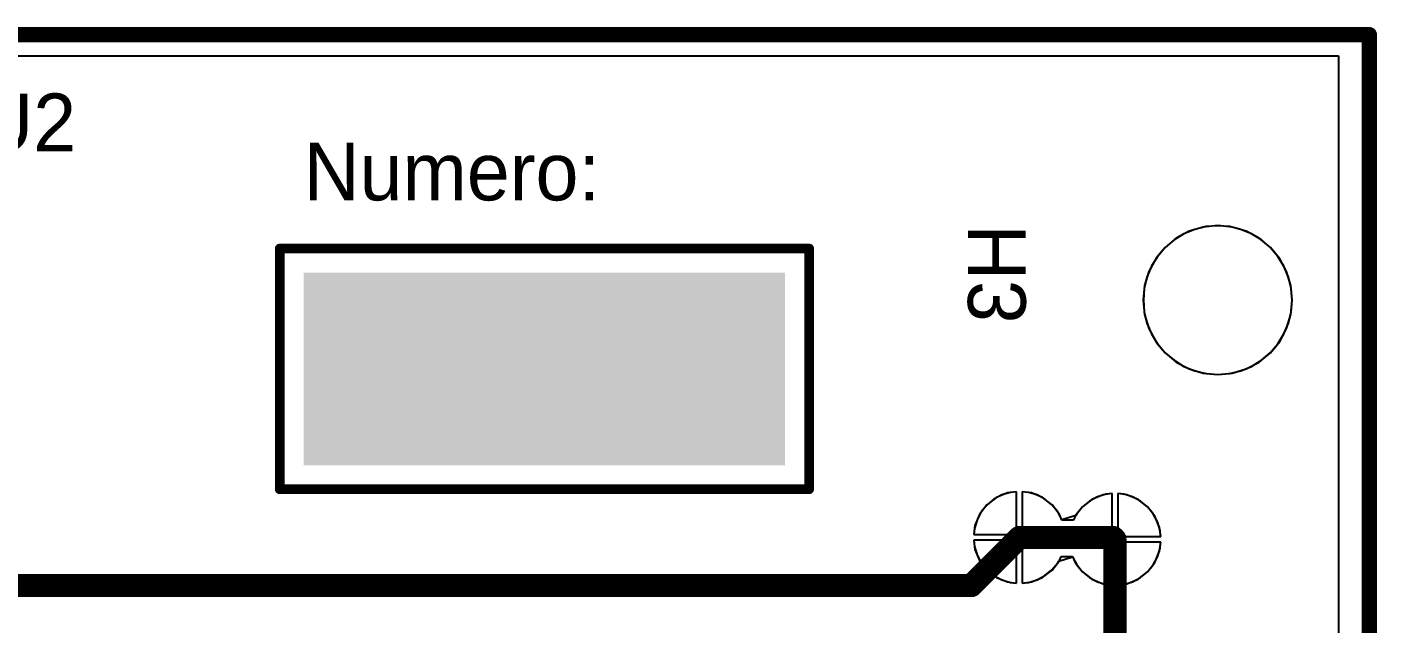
# Model space of a CAD drawing. Extents: x 49.8 to 124.2, y 49.8 to 92.2.
# Drawn here: x 88.58 to 124.2, y 76.46 to 92.2 of the extents above; entities that cross this region are included whole.
import ezdxf

# ---------------------------------------------------------------- set-up
doc = ezdxf.new("R2010")
doc.units = 0
for name, color, linetype in [('BOTTOMLAYER', 5, 'CONTINUOUS'), ('BOTTOMOVERLAY', 54, 'CONTINUOUS'), ('MECHANICAL1', 6, 'CONTINUOUS'), ('TOPLAYER', 1, 'CONTINUOUS'), ('TOPOVERLAY', 2, 'CONTINUOUS'), ('TOPSOLDER', 216, 'CONTINUOUS')]:
    doc.layers.add(name, color=color, linetype=linetype)

msp = doc.modelspace()

# ---------------------------------------------------------------- linework, layer by layer
at = {"layer": 'BOTTOMLAYER', "color": 0}
for p, q in [((50.8, 91.44), (123.19, 91.44)), ((123.19, 91.44), (123.19, 78.105)), ((119.693, 86.938), (119.394, 86.866)), ((120, 86.962), (119.693, 86.938)), ((120.307, 86.938), (120, 86.962)), ((120.606, 86.866), (120.307, 86.938)), ((118.847, 86.588), (118.612, 86.388)), ((119.109, 86.749), (118.847, 86.588)), ((119.394, 86.866), (119.109, 86.749)), ((120.891, 86.749), (120.606, 86.866)), ((121.153, 86.588), (120.891, 86.749)), ((121.388, 86.388), (121.153, 86.588)), ((118.612, 86.388), (118.412, 86.153)), ((121.588, 86.153), (121.388, 86.388)), ((118.251, 85.891), (118.134, 85.606)), ((118.412, 86.153), (118.251, 85.891)), ((121.749, 85.891), (121.588, 86.153)), ((121.866, 85.606), (121.749, 85.891)), ((118.134, 85.606), (118.062, 85.307)), ((121.938, 85.307), (121.866, 85.606)), ((118.062, 85.307), (118.038, 85)), ((121.962, 85), (121.938, 85.307)), ((118.038, 85), (118.062, 84.693)), ((121.938, 84.693), (121.962, 85)), ((118.062, 84.693), (118.134, 84.394)), ((121.866, 84.394), (121.938, 84.693)), ((118.134, 84.394), (118.251, 84.109)), ((118.251, 84.109), (118.412, 83.847)), ((121.588, 83.847), (121.749, 84.109)), ((121.749, 84.109), (121.866, 84.394)), ((118.412, 83.847), (118.612, 83.612)), ((121.388, 83.612), (121.588, 83.847)), ((118.612, 83.612), (118.847, 83.412)), ((118.847, 83.412), (119.109, 83.251)), ((120.891, 83.251), (121.153, 83.412)), ((121.153, 83.412), (121.388, 83.612)), ((119.109, 83.251), (119.394, 83.134)), ((119.394, 83.134), (119.693, 83.062)), ((119.693, 83.062), (120, 83.038)), ((120, 83.038), (120.307, 83.062)), ((120.307, 83.062), (120.606, 83.134)), ((120.606, 83.134), (120.891, 83.251)), ((114.306, 79.86), (114.097, 79.748)), ((114.534, 79.929), (114.306, 79.86)), ((114.695, 79.945), (114.534, 79.929)), ((114.695, 78.815), (114.695, 79.945)), ((115.006, 79.929), (114.845, 79.945)), ((114.845, 79.945), (114.845, 78.74)), ((115.234, 79.86), (115.006, 79.929)), ((115.443, 79.748), (115.234, 79.86)), ((116.826, 79.81), (116.617, 79.698)), ((117.053, 79.879), (116.826, 79.81)), ((117.215, 79.895), (117.053, 79.879)), ((117.215, 78.69), (117.215, 79.895)), ((117.526, 79.879), (117.365, 79.895)), ((117.365, 79.895), (117.365, 78.765)), ((117.754, 79.81), (117.526, 79.879)), ((117.963, 79.698), (117.754, 79.81)), ((113.913, 79.597), (113.762, 79.413)), ((114.097, 79.748), (113.913, 79.597)), ((115.627, 79.597), (115.443, 79.748)), ((115.778, 79.413), (115.627, 79.597)), ((116.433, 79.547), (116.282, 79.363)), ((116.617, 79.698), (116.433, 79.547)), ((118.147, 79.547), (117.963, 79.698)), ((118.298, 79.363), (118.147, 79.547)), ((113.65, 79.204), (113.581, 78.976)), ((113.762, 79.413), (113.65, 79.204)), ((115.89, 79.204), (115.778, 79.413)), ((116.256, 79.315), (115.89, 79.204)), ((116.282, 79.363), (116.256, 79.315)), ((118.41, 79.154), (118.298, 79.363)), ((118.479, 78.927), (118.41, 79.154)), ((113.581, 78.976), (113.565, 78.815)), ((113.565, 78.815), (114.695, 78.815)), ((114.845, 78.74), (114.845, 77.535)), ((117.365, 78.765), (118.495, 78.765)), ((118.495, 78.765), (118.479, 78.927)), ((114.695, 78.665), (113.565, 78.665)), ((113.565, 78.665), (113.581, 78.504)), ((113.581, 78.504), (113.65, 78.276)), ((114.695, 77.535), (114.695, 78.665)), ((117.215, 77.485), (117.215, 78.69)), ((118.495, 78.615), (117.365, 78.615)), ((117.365, 78.615), (117.365, 77.485)), ((118.41, 78.226), (118.479, 78.454)), ((118.479, 78.454), (118.495, 78.615)), ((113.65, 78.276), (113.762, 78.067)), ((113.762, 78.067), (113.913, 77.883)), ((115.627, 77.883), (115.778, 78.067)), ((115.778, 78.067), (115.804, 78.115)), ((115.804, 78.115), (116.17, 78.226)), ((116.17, 78.226), (116.282, 78.017)), ((116.282, 78.017), (116.433, 77.833)), ((118.147, 77.833), (118.298, 78.017)), ((118.298, 78.017), (118.41, 78.226)), ((123.19, 78.105), (123.19, 64.656)), ((113.913, 77.883), (114.097, 77.732)), ((114.097, 77.732), (114.306, 77.62)), ((115.234, 77.62), (115.443, 77.732)), ((115.443, 77.732), (115.627, 77.883)), ((116.433, 77.833), (116.617, 77.682)), ((116.617, 77.682), (116.826, 77.57)), ((117.754, 77.57), (117.963, 77.682)), ((117.963, 77.682), (118.147, 77.833)), ((114.306, 77.62), (114.534, 77.551)), ((114.534, 77.551), (114.695, 77.535)), ((114.845, 77.535), (115.006, 77.551)), ((115.006, 77.551), (115.234, 77.62)), ((116.826, 77.57), (117.053, 77.501)), ((117.053, 77.501), (117.215, 77.485)), ((117.365, 77.485), (117.526, 77.501)), ((117.526, 77.501), (117.754, 77.57))]:
    msp.add_line(p, q, dxfattribs=at)
at = {"layer": 'BOTTOMLAYER', "color": 0, "const_width": 0.61}
msp.add_lwpolyline([(117.24, 78.74), (117.29, 78.69)], dxfattribs=at)
at = {"layer": 'BOTTOMLAYER', "color": 0, "const_width": 0.305}
for points in [[(117.088, 78.74, 1), (117.392, 78.74, 1)], [(117.138, 78.69, 1), (117.442, 78.69, 1)]]:
    msp.add_lwpolyline(points, format="xyb", close=True, dxfattribs=at)
at = {"layer": 'MECHANICAL1', "color": 0, "const_width": 0.406}
for points in [[(50, 92), (124, 92)], [(124, 50), (124, 92)]]:
    msp.add_lwpolyline(points, dxfattribs=at)
at = {"layer": 'MECHANICAL1', "color": 0, "const_width": 0.203}
msp.add_lwpolyline([(123.898, 92, 1), (124.102, 92, 1)], format="xyb", close=True, dxfattribs=at)
msp.add_lwpolyline([(123.898, 92, 1), (124.102, 92, 1)], format="xyb", close=True, dxfattribs=at)
at = {"layer": 'TOPLAYER', "color": 0}
for p, q in [((50.8, 91.44), (123.19, 91.44)), ((123.19, 91.44), (123.19, 64.656)), ((119.616, 86.928), (119.248, 86.816)), ((120, 86.966), (119.616, 86.928)), ((120.384, 86.928), (120, 86.966)), ((120.752, 86.816), (120.384, 86.928)), ((118.908, 86.635), (118.61, 86.39)), ((119.248, 86.816), (118.908, 86.635)), ((121.092, 86.635), (120.752, 86.816)), ((121.39, 86.39), (121.092, 86.635)), ((95.25, 80.01), (95.25, 86.36)), ((95.25, 86.36), (109.22, 86.36)), ((109.22, 86.36), (95.25, 86.36)), ((95.25, 86.36), (95.25, 80.01)), ((109.22, 86.36), (109.22, 80.01)), ((109.22, 80.01), (109.22, 86.36)), ((118.61, 86.39), (118.365, 86.092)), ((121.635, 86.092), (121.39, 86.39)), ((118.365, 86.092), (118.184, 85.752)), ((121.816, 85.752), (121.635, 86.092)), ((118.184, 85.752), (118.072, 85.384)), ((121.928, 85.384), (121.816, 85.752)), ((118.072, 85.384), (118.034, 85)), ((121.966, 85), (121.928, 85.384)), ((118.034, 85), (118.072, 84.616)), ((121.928, 84.616), (121.966, 85)), ((118.072, 84.616), (118.184, 84.248)), ((121.816, 84.248), (121.928, 84.616)), ((118.184, 84.248), (118.365, 83.908)), ((121.635, 83.908), (121.816, 84.248)), ((118.365, 83.908), (118.61, 83.61)), ((121.39, 83.61), (121.635, 83.908)), ((118.61, 83.61), (118.908, 83.365)), ((118.908, 83.365), (119.248, 83.184)), ((120.752, 83.184), (121.092, 83.365)), ((121.092, 83.365), (121.39, 83.61)), ((119.248, 83.184), (119.616, 83.072)), ((119.616, 83.072), (120, 83.034)), ((120, 83.034), (120.384, 83.072)), ((120.384, 83.072), (120.752, 83.184)), ((109.22, 80.01), (95.25, 80.01)), ((95.25, 80.01), (109.22, 80.01)), ((114.162, 79.794), (113.91, 79.6)), ((114.455, 79.915), (114.162, 79.794)), ((114.695, 79.947), (114.455, 79.915)), ((114.695, 78.815), (114.695, 79.947)), ((115.085, 79.915), (114.845, 79.947)), ((114.845, 79.947), (114.845, 78.74)), ((115.378, 79.794), (115.085, 79.915)), ((115.63, 79.6), (115.378, 79.794)), ((116.975, 79.865), (116.682, 79.744)), ((117.215, 79.897), (116.975, 79.865)), ((117.215, 78.69), (117.215, 79.897)), ((117.605, 79.865), (117.365, 79.897)), ((117.365, 79.897), (117.365, 78.765)), ((117.898, 79.744), (117.605, 79.865)), ((113.91, 79.6), (113.716, 79.348)), ((115.824, 79.348), (115.63, 79.6)), ((116.43, 79.55), (116.236, 79.298)), ((116.682, 79.744), (116.43, 79.55)), ((118.15, 79.55), (117.898, 79.744)), ((118.344, 79.298), (118.15, 79.55)), ((113.716, 79.348), (113.595, 79.055)), ((115.888, 79.194), (115.824, 79.348)), ((116.193, 79.194), (115.888, 79.194)), ((116.236, 79.298), (116.193, 79.194)), ((118.465, 79.005), (118.344, 79.298)), ((113.595, 79.055), (113.563, 78.815)), ((113.563, 78.815), (114.695, 78.815)), ((114.845, 78.74), (114.845, 77.533)), ((117.365, 78.765), (118.497, 78.765)), ((118.497, 78.765), (118.465, 79.005)), ((114.695, 78.665), (113.563, 78.665)), ((113.563, 78.665), (113.595, 78.425)), ((113.595, 78.425), (113.716, 78.132)), ((114.695, 77.533), (114.695, 78.665)), ((117.215, 77.483), (117.215, 78.69)), ((118.497, 78.615), (117.365, 78.615)), ((117.365, 78.615), (117.365, 77.483)), ((118.344, 78.082), (118.465, 78.375)), ((118.465, 78.375), (118.497, 78.615)), ((113.716, 78.132), (113.91, 77.88)), ((115.63, 77.88), (115.824, 78.132)), ((115.824, 78.132), (115.867, 78.237)), ((115.867, 78.237), (116.172, 78.237)), ((116.172, 78.237), (116.236, 78.082)), ((116.236, 78.082), (116.43, 77.83)), ((118.15, 77.83), (118.344, 78.082)), ((113.91, 77.88), (114.162, 77.686)), ((114.162, 77.686), (114.455, 77.565)), ((115.085, 77.565), (115.378, 77.686)), ((115.378, 77.686), (115.63, 77.88)), ((116.43, 77.83), (116.682, 77.636)), ((117.898, 77.636), (118.15, 77.83)), ((114.455, 77.565), (114.695, 77.533)), ((114.845, 77.533), (115.085, 77.565)), ((116.682, 77.636), (116.975, 77.515)), ((116.975, 77.515), (117.215, 77.483)), ((117.365, 77.483), (117.605, 77.515)), ((117.605, 77.515), (117.898, 77.636))]:
    msp.add_line(p, q, dxfattribs=at)
at = {"layer": 'TOPLAYER', "color": 0, "const_width": 0.61}
for points in [[(113.5, 77.47), (114.77, 78.74)], [(114.77, 78.74), (117.24, 78.74)], [(117.29, 63.685), (117.29, 78.69)], [(85.09, 77.47), (113.5, 77.47)]]:
    msp.add_lwpolyline(points, dxfattribs=at)
at = {"layer": 'TOPLAYER', "color": 0, "const_width": 0.305}
for points in [[(114.618, 78.74, 1), (114.922, 78.74, 1)], [(114.618, 78.74, 1), (114.922, 78.74, 1)], [(117.088, 78.74, 1), (117.392, 78.74, 1)], [(117.138, 78.69, 1), (117.442, 78.69, 1)], [(113.348, 77.47, 1), (113.652, 77.47, 1)], [(113.348, 77.47, 1), (113.652, 77.47, 1)]]:
    msp.add_lwpolyline(points, format="xyb", close=True, dxfattribs=at)
at = {"layer": 'TOPOVERLAY', "color": 0, "const_width": 0.254}
for points in [[(95.25, 80.01), (95.25, 86.36)], [(95.25, 86.36), (109.22, 86.36)], [(109.22, 80.01), (109.22, 86.36)], [(95.25, 80.01), (109.22, 80.01)]]:
    msp.add_lwpolyline(points, dxfattribs=at)
at = {"layer": 'TOPOVERLAY', "color": 0, "const_width": 0.127}
for points in [[(95.186, 86.36, 1), (95.313, 86.36, 1)], [(95.186, 86.36, 1), (95.313, 86.36, 1)], [(109.156, 86.36, 1), (109.284, 86.36, 1)], [(109.156, 86.36, 1), (109.284, 86.36, 1)], [(95.186, 80.01, 1), (95.313, 80.01, 1)], [(95.186, 80.01, 1), (95.313, 80.01, 1)], [(109.156, 80.01, 1), (109.284, 80.01, 1)], [(109.156, 80.01, 1), (109.284, 80.01, 1)]]:
    msp.add_lwpolyline(points, format="xyb", close=True, dxfattribs=at)
at = {"layer": 'TOPSOLDER', "color": 0}
msp.add_solid([(95.885, 80.645), (108.585, 80.645), (95.885, 85.725), (108.585, 85.725)], dxfattribs=at)

# ---------------------------------------------------------------- texts
at = {"layer": 'BOTTOMOVERLAY', "color": 0, "text_generation_flag": 2}
msp.add_text('H3', height=1.524, rotation=90, dxfattribs=at).set_placement((114.935, 86.995))
at = {"layer": 'TOPOVERLAY', "color": 0}
msp.add_text('U2', height=1.524, dxfattribs=at).set_placement((87.274, 88.925))
msp.add_text('Numero:', height=1.524, rotation=360, dxfattribs=at).set_placement((95.885, 87.63))

doc.saveas('drawing.dxf')
